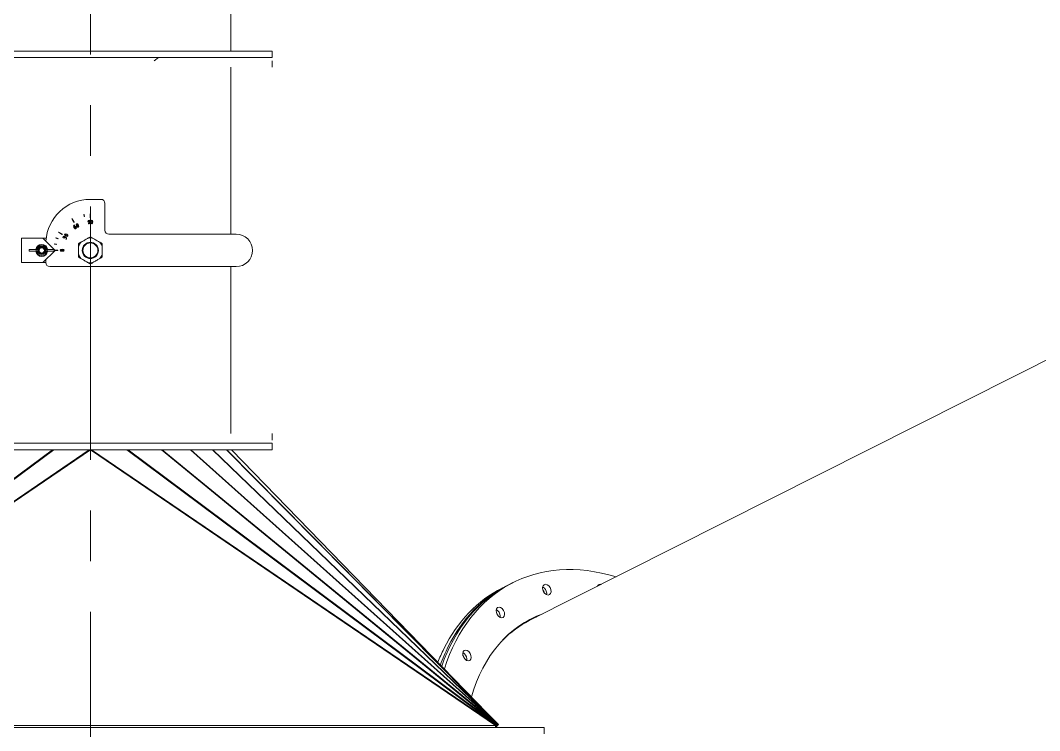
# Model space of a CAD drawing. Header units: inches. Extents: x -350577 to -266477, y -437959 to -377535.
# Drawn here: x -309716 to -308458, y -393751 to -392874 of the extents above; entities that cross this region are included whole.
import ezdxf

# ---------------------------------------------------------------- set-up
doc = ezdxf.new("R2010")
doc.units = ezdxf.units.IN
doc.header["$MEASUREMENT"] = 0
doc.linetypes.add('CENTER', pattern=[2, 1.25, -0.25, 0.25, -0.25])
doc.layers.add('CENTER       (itatec)', color=4, linetype='CENTER', lineweight=9)
doc.layers.add('ORGINAL (itatec)', color=3, linetype='Continuous', lineweight=9)

msp = doc.modelspace()

# ---------------------------------------------------------------- linework, layer by layer
at = {"layer": 'CENTER       (itatec)', "ltscale": 250}
msp.add_lwpolyline([(-309629.3, -393916.5), (-309629.3, -392712.9, -0.068109), (-309566.6, -392254.7), (-308554.2, -390105.2)], format="xyb", dxfattribs=at)
at = {"layer": 'ORGINAL (itatec)', "extrusion": (0, 1, 0)}
for p, q in [((-309455.8, -392912), (-309455.8, -392712.9)), ((-309853.8, -392912), (-309629.3, -392912)), ((-309629.3, -392912), (-309404.8, -392912)), ((-309404.8, -392912), (-309404.8, -392920)), ((-309853.8, -392920), (-309629.3, -392920)), ((-309629.3, -392920), (-309404.8, -392920)), ((-309550.4, -392924), (-309545.3, -392920)), ((-309404.8, -392924), (-309404.8, -392932)), ((-309455.8, -393138), (-309455.8, -392932)), ((-309616.3, -393095), (-309629.3, -393095)), ((-309611.3, -393133), (-309611.3, -393100)), ((-309087.7, -393614.8), (-308068, -393100.6)), ((-309636.9, -393113.6), (-309637.4, -393113.7)), ((-309637.4, -393113.7), (-309636.9, -393116.2)), ((-309636.5, -393116.1), (-309636.9, -393113.6)), ((-309629.6, -393113), (-309629.6, -393118)), ((-309629.1, -393113), (-309629.6, -393113)), ((-309629.1, -393118), (-309629.1, -393113)), ((-309651.6, -393118.9), (-309652, -393119.2)), ((-309652, -393119.2), (-309649.5, -393123.5)), ((-309649.1, -393123.2), (-309651.6, -393118.9)), ((-309649.5, -393123.5), (-309649.1, -393123.2)), ((-309648.4, -393127.4), (-309648.7, -393126.9)), ((-309636.9, -393116.2), (-309636.5, -393116.1)), ((-309631.7, -393124.5), (-309631.7, -393125)), ((-309630.2, -393123.3), (-309630.2, -393123.8)), ((-309629.7, -393123.8), (-309629.7, -393122.1)), ((-309629.6, -393118), (-309629.1, -393118)), ((-309668.2, -393135.3), (-309668.4, -393135.7)), ((-309668.4, -393135.7), (-309664.1, -393138.2)), ((-309663.8, -393137.8), (-309668.2, -393135.3)), ((-309664.1, -393138.2), (-309663.8, -393137.8)), ((-309649.9, -393129), (-309649, -393130.5)), ((-309649.2, -393129.2), (-309649.4, -393128.8)), ((-309449.3, -393138), (-309606.3, -393138)), ((-309714.3, -393143), (-309687.8, -393143)), ((-309714.3, -393173), (-309714.3, -393143)), ((-309672.8, -393158), (-309687.8, -393143)), ((-309687.8, -393143), (-309683.9, -393143)), ((-309673.6, -393149.9), (-309673.7, -393150.4)), ((-309673.7, -393150.4), (-309671.2, -393150.9)), ((-309671.1, -393150.4), (-309673.6, -393149.9)), ((-309671.5, -393142.4), (-309671.7, -393142.8)), ((-309671.7, -393142.8), (-309669.3, -393143.7)), ((-309669.2, -393143.2), (-309671.5, -393142.4)), ((-309671.2, -393150.9), (-309671.1, -393150.4)), ((-309669.3, -393143.7), (-309669.2, -393143.2)), ((-309662.8, -393140.8), (-309663.4, -393141.9)), ((-309663.4, -393141.9), (-309662.9, -393142.1)), ((-309662.9, -393142.1), (-309662.3, -393141.1)), ((-309661.3, -393141.4), (-309662, -393142.7)), ((-309662, -393142.7), (-309661.5, -393143)), ((-309661.5, -393143), (-309661.1, -393142.3)), ((-309659.3, -393143.4), (-309659.6, -393144)), ((-309659.6, -393144), (-309659.2, -393144.3)), ((-309659.2, -393144.3), (-309658.8, -393143.6)), ((-309643.8, -393149.6), (-309643.8, -393149.6)), ((-309643.8, -393149.6), (-309643.8, -393149.6)), ((-309629.3, -393141.3), (-309629.3, -393141.3)), ((-309629.3, -393141.3), (-309629.3, -393141.3)), ((-309614.8, -393149.6), (-309614.8, -393149.6)), ((-309614.8, -393149.6), (-309614.8, -393149.6)), ((-309687.8, -393173), (-309672.8, -393158)), ((-309669.3, -393157.8), (-309673.1, -393157.8)), ((-309673.1, -393158.3), (-309669.3, -393158.3)), ((-309669.3, -393158.3), (-309669.3, -393157.8)), ((-309714.3, -393173), (-309687.8, -393173)), ((-309687.8, -393173), (-309684.3, -393173)), ((-309684.3, -393173), (-309684.3, -393169.5)), ((-309643.8, -393166.4), (-309643.8, -393166.4)), ((-309643.8, -393166.4), (-309643.8, -393166.4)), ((-309629.3, -393174.7), (-309629.3, -393174.7)), ((-309629.3, -393174.7), (-309629.3, -393174.7)), ((-309614.8, -393166.4), (-309614.8, -393166.4)), ((-309614.8, -393166.4), (-309614.8, -393166.4)), ((-309449.3, -393178), (-309679.3, -393178)), ((-309455.8, -393384), (-309455.8, -393178)), ((-309404.8, -393384), (-309404.8, -393392)), ((-309853.8, -393396), (-309629.3, -393396)), ((-309629.3, -393396), (-309404.8, -393396)), ((-309404.8, -393396), (-309404.8, -393404)), ((-310130.7, -393742.9), (-309676.2, -393404)), ((-310129.9, -393743.6), (-309630.7, -393404)), ((-309674.5, -393404), (-310129.9, -393743.6)), ((-310129.3, -393744.2), (-309629.3, -393404)), ((-309853.8, -393404), (-309629.3, -393404)), ((-309629.7, -393404.3), (-309629.7, -393404)), ((-309629.3, -393404), (-309404.8, -393404)), ((-309629.3, -393404), (-309129.3, -393744.2)), ((-309628.9, -393404.3), (-309628.9, -393404)), ((-309128.8, -393743.6), (-309628, -393404)), ((-309584.2, -393404), (-309128.8, -393743.6)), ((-309128, -393742.9), (-309582.5, -393404)), ((-309541.7, -393404), (-309128, -393742.9)), ((-309127.4, -393742.6), (-309540.8, -393404)), ((-309505.8, -393404), (-309127.4, -393742.6)), ((-309126.9, -393742.5), (-309505.2, -393404)), ((-309478.4, -393404), (-309126.9, -393742.5)), ((-309126.4, -393742.6), (-309478, -393404)), ((-309461.2, -393404), (-309126.4, -393742.6)), ((-309126, -393742.8), (-309460.9, -393404)), ((-309455.2, -393404), (-309126, -393742.8)), ((-309121.3, -393574.6), (-309116, -393572)), ((-309108, -393567.9), (-309113.3, -393570.6)), ((-309099.1, -393620.6), (-309095.7, -393618.8)), ((-309138.3, -393730.1), (-309125.7, -393743)), ((-309129.3, -393746.5), (-309126.9, -393742.5)), ((-309129.3, -393746.5), (-309126.4, -393742.6)), ((-309129.3, -393746.5), (-309127.4, -393742.6)), ((-309129.3, -393746.5), (-309126, -393742.8)), ((-309129.3, -393746.5), (-309128, -393742.9)), ((-309129.3, -393746.5), (-309125.7, -393743)), ((-310189.3, -393746.5), (-309069.3, -393746.5)), ((-309129.3, -393744.2), (-310129.3, -393744.2)), ((-309129.3, -393746.5), (-309128.8, -393743.6)), ((-309129.3, -393746.5), (-309129.3, -393744.2)), ((-309069.3, -393746.5), (-309069.3, -393754.5))]:
    msp.add_line(p, q, dxfattribs=at)
at = {"layer": 'ORGINAL (itatec)', "extrusion": (0, 0, -1)}
for centre, radius in [((309629.3, -393158), 10), ((309689.3, -393158), 5)]:
    msp.add_circle(centre, radius, dxfattribs=at)
at = {"layer": 'ORGINAL (itatec)'}
for centre, radius in [((-309629.3, -393158), 10), ((-309629.3, -393158), 9.21), ((-309689.3, -393158), 4), ((-309689.3, -393158), 3.23)]:
    msp.add_circle(centre, radius, dxfattribs=at)
for centre, radius, start, end in [((-309629.3, -393150), 55, 90, 176.4898), ((-309616.3, -393100), 5, 0, 90), ((-309648.7, -393128.2), 1.44, 126.8789, 214.5372), ((-309649, -393128), 1.13, 75.4575, 119.1804), ((-309630.8, -393122), 1.44, 96.6848, 184.7313), ((-309630.8, -393122.2), 1.45, 175.6493, 262.9346), ((-309631, -393124.2), 1.13, 225.4575, 269.1804), ((-309631.1, -393122), 1.44, 355.3376, 83.2463), ((-309631, -393122.5), 1.13, 270.8204, 314.5418), ((-309631.1, -393123.9), 1.44, 276.8789, 4.5372), ((-309648.1, -393129.5), 1.13, 120.8204, 164.5418), ((-309647.7, -393129.9), 1.44, 205.3376, 293.2463), ((-309648.1, -393129.9), 1.45, 25.6493, 112.9346), ((-309648, -393130), 1.44, 306.6848, 34.7313), ((-309606.3, -393133), 5, 180, 270), ((-309449.3, -393158), 20, 270, 90), ((-309661.8, -393141.3), 1.05, 353.5565, 150), ((-309660.2, -393142.9), 1.54, 330, 113.8818), ((-309629.3, -393158), 15.4, 139.2149, 160.7851), ((-309629.3, -393158), 15.4, 79.2149, 100.7851), ((-309629.3, -393158), 15.4, 19.2149, 40.7851), ((-309689.3, -393158), 6.71, 171.4293, 188.5707), ((-309689.3, -393158), 5, 168.463, 191.537), ((-309689.3, -393158), 5, 348.463, 11.537), ((-309689.3, -393158), 6.71, 351.4293, 8.5707), ((-309629.3, -393158), 15.4, 199.2149, 220.7851), ((-309629.3, -393158), 15.4, 319.2149, 340.7851), ((-309679.3, -393173), 5, 180, 270), ((-309629.3, -393158), 15.4, 259.2149, 280.7851)]:
    msp.add_arc(centre, radius, start, end, dxfattribs=at)
at = {"layer": 'ORGINAL (itatec)', "extrusion": (0, 0, -1)}
for centre, radius, start, end in [((309628.6, -393119.9), 5.6, 301.3564, 304.6999), ((309631, -393124.1), 0.749, 245.7984, 308.9402), ((309631.4, -393123.8), 1.22, 180, 233.6296), ((309648.4, -393128.1), 1.22, 330, 23.6296), ((309648.9, -393128.1), 0.749, 35.7984, 98.9402), ((309648.9, -393133), 5.6, 91.3564, 94.6999), ((309689.3, -393158), 7.4, 7.7664, 172.2336), ((309689.3, -393158), 6.5, 8.8499, 171.1501), ((309661.8, -393141.3), 0.56, 30, 186.4435), ((309660.2, -393142.9), 1.06, 30, 213.004), ((309629.3, -393158), 16.7, 29.9985, 30.0015), ((309629.3, -393158), 16.7, 89.9985, 90.0015), ((309629.3, -393158), 16.7, 149.9985, 150.0015), ((309689.3, -393158), 15.4, 356.2754, 3.7246), ((309689.3, -393158), 7.4, 187.7664, 352.2336), ((309689.3, -393158), 6.5, 188.8499, 351.1501), ((309689.3, -393158), 15.4, 176.2754, 183.7246), ((309629.3, -393158), 16.7, 329.9985, 330.0015), ((309629.3, -393158), 16.7, 269.9985, 270.0015), ((309629.3, -393158), 16.7, 209.9985, 210.0015)]:
    msp.add_arc(centre, radius, start, end, dxfattribs=at)
at = {"layer": 'ORGINAL (itatec)'}
for centre, major_axis, ratio, start_param, end_param in [((-309645.2, -393127.3), (-1.2, 2.08), 0.521335, -3.141592653589821, 3.141592653589766), ((-309627.4, -393122.9), (0, -2.4), 0.521335, -3.141592653589793, 3.141592653589794), ((-309659, -393139.1), (2.08, -1.2), 0.521335, -3.141592653589766, 3.141592653589821), ((-309664.2, -393157.9), (2.4, 0), 0.521335, -3.141592653589793, 3.141592653589793), ((-308973.9, -393867.1), (-147.5, 292.4), 0.668123, 0, 0.463245), ((-308968.5, -393864.4), (-147.5, 292.4), 0.668123, -0.006801, 0.463245), ((-309071.5, -393579.3), (-3.15, 6.25), 0.668123, -1.107551, -0.68978), ((-309071.5, -393579.3), (-3.15, 6.25), 0.668123, -2.451812, -1.107551), ((-309128.7, -393607.4), (-3.15, 6.25), 0.668123, -1.107551, -0.68978), ((-309128.7, -393607.4), (-3.15, 6.25), 0.668123, -2.451812, -1.107551), ((-308960.6, -393860.4), (-125, 247.8), 0.668123, -0.084921, 0.627947), ((-308963.2, -393861.7), (-124.5, 246.9), 0.668123, 0, 0.218575), ((-308971.2, -393865.7), (-124.5, 246.9), 0.668123, -0.024168, 0.024005), ((-308965.9, -393863), (-125, 247.8), 0.668123, -0.084921, -0.016053), ((-308973.9, -393867.1), (147.5, -292.4), 0.668123, -2.678347, -2.604866), ((-308968.5, -393864.4), (147.5, -292.4), 0.668123, -2.678347, -2.58009), ((-309170, -393660.4), (-3.15, 6.25), 0.668123, -1.107551, -0.68978), ((-309170, -393660.4), (-3.15, 6.25), 0.668123, -2.451812, -1.107551)]:
    msp.add_ellipse(centre, major_axis=major_axis, ratio=ratio, start_param=start_param, end_param=end_param, dxfattribs=at)
at = {"layer": 'ORGINAL (itatec)', "extrusion": (0, 0, -1)}
for centre, major_axis, start_param, end_param in [((-308960.6, -393860.4), (-147.5, 292.4), -0.598814, 0.565586), ((-308965.9, -393863), (-147.5, 292.4), -0.573918, 0), ((-309066.1, -393576.6), (-3.15, 6.25), -5.175634, 1.107551), ((-309074.1, -393580.7), (3.15, -6.25), -1.87344, -1.268152), ((-308998.5, -393576.4), (-3.15, 6.25), -0.579139, 0.579139), ((-309123.4, -393604.7), (-3.15, 6.25), -5.175634, 1.107551), ((-309131.4, -393608.7), (3.15, -6.25), -1.87344, -1.268152), ((-308973.9, -393867.1), (-125, 247.8), 0.040142, 0.084921), ((-308968.5, -393864.4), (-125, 247.8), 0.024081, 0.084921), ((-309164.7, -393657.7), (-3.15, 6.25), -5.175634, 1.107551), ((-309172.7, -393661.7), (3.15, -6.25), -1.87344, -1.268152)]:
    msp.add_ellipse(centre, major_axis=major_axis, ratio=0.668123, start_param=start_param, end_param=end_param, dxfattribs=at)
at = {"layer": 'ORGINAL (itatec)'}
for points, knots in [([(-309644.3, -393129), (-309644.3, -393129), (-309644.3, -393129), (-309644.4, -393129), (-309644.4, -393129), (-309644.6, -393129), (-309644.7, -393129), (-309644.9, -393128.8), (-309645.1, -393128.7), (-309645.5, -393128.2), (-309645.7, -393128), (-309646.1, -393127.4), (-309646.2, -393127.1), (-309646.3, -393126.5), (-309646.4, -393126.3), (-309646.3, -393126), (-309646.3, -393125.9), (-309646.3, -393125.7), (-309646.2, -393125.7), (-309646.2, -393125.7), (-309646.2, -393125.7), (-309646.1, -393125.6), (-309646, -393125.6), (-309645.9, -393125.7), (-309645.8, -393125.7), (-309645.6, -393125.8), (-309645.5, -393125.8), (-309645.2, -393126.1), (-309644.9, -393126.4), (-309644.5, -393127), (-309644.3, -393127.4), (-309644.1, -393128), (-309644.1, -393128.2), (-309644.1, -393128.6), (-309644.1, -393128.7), (-309644.2, -393128.9), (-309644.2, -393128.9), (-309644.2, -393129), (-309644.3, -393129), (-309644.3, -393129)], [0, 0, 0, 0, 0.222222, 0.222222, 0.444445, 0.444445, 0.666667, 0.666667, 1.122754, 1.122754, 1.578841, 1.578841, 2.034928, 2.034928, 2.491015, 2.491015, 2.781788, 2.781788, 3.072562, 3.072562, 3.315577, 3.315577, 3.558592, 3.558592, 3.801608, 3.801608, 4.044623, 4.044623, 4.584711, 4.584711, 5.1248, 5.1248, 5.531628, 5.531628, 5.852597, 5.852597, 6.110381, 6.110381, 6.283185, 6.283185, 6.283185, 6.283185]), ([(-309631, -393121), (-309630.9, -393121), (-309630.9, -393121), (-309630.8, -393121.1), (-309630.7, -393121.1), (-309630.4, -393121.3), (-309630.3, -393121.4), (-309630.2, -393121.8), (-309630.2, -393122), (-309630.2, -393122.4), (-309630.3, -393122.6), (-309630.4, -393122.9), (-309630.6, -393123), (-309630.8, -393123.1), (-309630.9, -393123.1), (-309631.1, -393123.1), (-309631.2, -393123.1), (-309631.5, -393122.9), (-309631.6, -393122.8), (-309631.7, -393122.4), (-309631.8, -393122.3), (-309631.7, -393121.9), (-309631.7, -393121.7), (-309631.5, -393121.3), (-309631.4, -393121.2), (-309631.2, -393121.1), (-309631.1, -393121), (-309631, -393121)], [-6.283185, -6.283185, -6.283185, -6.283185, -6.173615, -6.173615, -5.659147, -5.659147, -5.14468, -5.14468, -4.630212, -4.630212, -4.115744, -4.115744, -3.601276, -3.601276, -3.086808, -3.086808, -2.57234, -2.57234, -2.057872, -2.057872, -1.543404, -1.543404, -1.028936, -1.028936, -0.514468, -0.514468, 0, 0, 0, 0]), ([(-309627.4, -393121), (-309627.4, -393121), (-309627.4, -393121), (-309627.3, -393121.1), (-309627.2, -393121.1), (-309627.1, -393121.2), (-309627, -393121.3), (-309626.9, -393121.6), (-309626.8, -393121.8), (-309626.6, -393122.4), (-309626.6, -393122.8), (-309626.7, -393123.6), (-309626.7, -393124), (-309626.9, -393124.4), (-309627, -393124.5), (-309627.1, -393124.7), (-309627.1, -393124.7), (-309627.3, -393124.8), (-309627.3, -393124.8), (-309627.4, -393124.9), (-309627.4, -393124.9), (-309627.4, -393124.9), (-309627.5, -393124.8), (-309627.6, -393124.8), (-309627.7, -393124.7), (-309627.9, -393124.4), (-309628, -393124.2), (-309628.1, -393123.6), (-309628.2, -393123.3), (-309628.2, -393122.6), (-309628.1, -393122.3), (-309628, -393121.7), (-309627.9, -393121.5), (-309627.7, -393121.2), (-309627.6, -393121.2), (-309627.5, -393121.1), (-309627.5, -393121.1), (-309627.4, -393121), (-309627.4, -393121), (-309627.4, -393121)], [-6.283185, -6.283185, -6.283185, -6.283185, -6.110381, -6.110381, -5.852597, -5.852597, -5.531628, -5.531628, -5.1248, -5.1248, -4.584711, -4.584711, -4.044623, -4.044623, -3.801608, -3.801608, -3.558592, -3.558592, -3.315577, -3.315577, -3.072562, -3.072562, -2.781788, -2.781788, -2.491015, -2.491015, -2.034928, -2.034928, -1.578841, -1.578841, -1.122754, -1.122754, -0.666667, -0.666667, -0.444445, -0.444445, -0.222222, -0.222222, 0, 0, 0, 0]), ([(-309660.7, -393138.1), (-309660.7, -393138.1), (-309660.6, -393138.1), (-309660.6, -393138), (-309660.5, -393138), (-309660.4, -393138), (-309660.3, -393137.9), (-309659.9, -393137.9), (-309659.7, -393138), (-309659.1, -393138.2), (-309658.7, -393138.3), (-309658.1, -393138.8), (-309657.8, -393139), (-309657.5, -393139.4), (-309657.5, -393139.5), (-309657.4, -393139.7), (-309657.3, -393139.8), (-309657.3, -393139.9), (-309657.3, -393139.9), (-309657.3, -393140), (-309657.3, -393140), (-309657.4, -393140.1), (-309657.4, -393140.1), (-309657.5, -393140.2), (-309657.6, -393140.2), (-309658, -393140.2), (-309658.2, -393140.2), (-309658.8, -393140), (-309659.1, -393139.9), (-309659.7, -393139.6), (-309659.9, -393139.4), (-309660.3, -393139), (-309660.5, -393138.8), (-309660.6, -393138.5), (-309660.7, -393138.4), (-309660.7, -393138.3), (-309660.7, -393138.2), (-309660.7, -393138.2), (-309660.7, -393138.1), (-309660.7, -393138.1)], [-6.283185, -6.283185, -6.283185, -6.283185, -6.110381, -6.110381, -5.852597, -5.852597, -5.531628, -5.531628, -5.1248, -5.1248, -4.584711, -4.584711, -4.044623, -4.044623, -3.801608, -3.801608, -3.558592, -3.558592, -3.315577, -3.315577, -3.072562, -3.072562, -2.781788, -2.781788, -2.491015, -2.491015, -2.034928, -2.034928, -1.578841, -1.578841, -1.122754, -1.122754, -0.666667, -0.666667, -0.444445, -0.444445, -0.222222, -0.222222, 0, 0, 0, 0]), ([(-309647.4, -393130.8), (-309647.4, -393130.8), (-309647.4, -393130.8), (-309647.6, -393130.8), (-309647.7, -393130.9), (-309648, -393130.8), (-309648.1, -393130.7), (-309648.4, -393130.5), (-309648.5, -393130.3), (-309648.7, -393130), (-309648.8, -393129.8), (-309648.8, -393129.4), (-309648.7, -393129.3), (-309648.6, -393129.1), (-309648.5, -393129), (-309648.3, -393128.9), (-309648.2, -393128.9), (-309647.9, -393128.9), (-309647.7, -393129), (-309647.4, -393129.2), (-309647.3, -393129.3), (-309647.1, -393129.7), (-309647.1, -393129.9), (-309647, -393130.2), (-309647.1, -393130.4), (-309647.2, -393130.6), (-309647.3, -393130.7), (-309647.4, -393130.8)], [-6.283185, -6.283185, -6.283185, -6.283185, -6.173615, -6.173615, -5.659147, -5.659147, -5.14468, -5.14468, -4.630212, -4.630212, -4.115744, -4.115744, -3.601276, -3.601276, -3.086808, -3.086808, -2.57234, -2.57234, -2.057872, -2.057872, -1.543404, -1.543404, -1.028936, -1.028936, -0.514468, -0.514468, 0, 0, 0, 0]), ([(-309643.8, -393149.6), (-309643.4, -393149.4), (-309643, -393149.1), (-309642, -393148.6), (-309641.5, -393148.3), (-309640.9, -393148)], [70.557899, 70.557899, 70.557899, 70.557899, 72.575316, 72.575316, 74.944102, 74.944102, 74.944102, 74.944102]), ([(-309643.8, -393152.9), (-309643.8, -393152.3), (-309643.8, -393151.7), (-309643.8, -393150.6), (-309643.8, -393150.1), (-309643.8, -393149.6)], [6.439672, 6.439672, 6.439672, 6.439672, 8.808459, 8.808459, 10.825875, 10.825875, 10.825875, 10.825875]), ([(-309640.9, -393148), (-309640.8, -393147.9), (-309640.7, -393147.8), (-309639.9, -393147.4), (-309639.2, -393147), (-309637.9, -393146.2), (-309637.2, -393145.8), (-309635.9, -393145.1), (-309635.3, -393144.7), (-309633.9, -393143.9), (-309633.3, -393143.5), (-309632.5, -393143.1), (-309632.3, -393143), (-309632.2, -393142.9)], [34.251004, 34.251004, 34.251004, 34.251004, 34.81835, 34.81835, 37.754399, 37.754399, 40.690448, 40.690448, 43.626497, 43.626497, 46.562546, 46.562546, 47.129892, 47.129892, 47.129892, 47.129892]), ([(-309632.2, -393142.9), (-309631.7, -393142.6), (-309631.1, -393142.3), (-309630.2, -393141.7), (-309629.7, -393141.5), (-309629.3, -393141.3)], [6.439672, 6.439672, 6.439672, 6.439672, 8.808459, 8.808459, 10.825875, 10.825875, 10.825875, 10.825875]), ([(-309629.3, -393141.3), (-309628.9, -393141.5), (-309628.5, -393141.7), (-309627.5, -393142.3), (-309627, -393142.6), (-309626.4, -393142.9)], [70.557899, 70.557899, 70.557899, 70.557899, 72.575316, 72.575316, 74.944102, 74.944102, 74.944102, 74.944102]), ([(-309626.4, -393142.9), (-309626.3, -393143), (-309626.2, -393143.1), (-309625.4, -393143.5), (-309624.7, -393143.9), (-309623.4, -393144.7), (-309622.7, -393145.1), (-309621.4, -393145.8), (-309620.8, -393146.2), (-309619.4, -393147), (-309618.8, -393147.4), (-309618, -393147.8), (-309617.8, -393147.9), (-309617.7, -393148)], [34.251004, 34.251004, 34.251004, 34.251004, 34.81835, 34.81835, 37.754399, 37.754399, 40.690448, 40.690448, 43.626497, 43.626497, 46.562546, 46.562546, 47.129892, 47.129892, 47.129892, 47.129892]), ([(-309617.7, -393148), (-309617.2, -393148.3), (-309616.6, -393148.6), (-309615.7, -393149.1), (-309615.2, -393149.4), (-309614.8, -393149.6)], [6.439672, 6.439672, 6.439672, 6.439672, 8.808459, 8.808459, 10.825875, 10.825875, 10.825875, 10.825875]), ([(-309614.8, -393149.6), (-309614.8, -393150.1), (-309614.8, -393150.6), (-309614.8, -393151.7), (-309614.8, -393152.3), (-309614.8, -393152.9)], [70.557899, 70.557899, 70.557899, 70.557899, 72.575316, 72.575316, 74.944102, 74.944102, 74.944102, 74.944102]), ([(-309696, -393157), (-309696, -393157), (-309696.1, -393157), (-309696.3, -393157), (-309696.5, -393157), (-309696.9, -393157), (-309697.2, -393157), (-309697.7, -393157), (-309698, -393157), (-309698.5, -393157), (-309698.8, -393157), (-309699.4, -393157), (-309699.7, -393157), (-309700.3, -393157), (-309700.6, -393157), (-309701.3, -393157), (-309701.6, -393157), (-309702.1, -393157), (-309702.4, -393157), (-309702.9, -393157), (-309703.1, -393157), (-309703.5, -393157), (-309703.7, -393157), (-309704.1, -393157), (-309704.2, -393157), (-309704.5, -393157), (-309704.6, -393157), (-309704.7, -393157), (-309704.7, -393157), (-309704.7, -393157)], [-11.506271, -11.506271, -11.506271, -11.506271, -11.25178, -11.25178, -10.386265, -10.386265, -9.517507, -9.517507, -8.648749, -8.648749, -7.780279, -7.780279, -6.911808, -6.911808, -6.04493, -6.04493, -5.178053, -5.178053, -4.313667, -4.313667, -3.449282, -3.449282, -2.586495, -2.586495, -1.723708, -1.723708, -0.861854, -0.861854, 0, 0, 0, 0]), ([(-309704.7, -393159), (-309704.7, -393159), (-309704.7, -393159), (-309704.6, -393159), (-309704.5, -393159), (-309704.2, -393159), (-309704.1, -393159), (-309703.7, -393159), (-309703.5, -393159), (-309703.1, -393159), (-309702.9, -393159), (-309702.4, -393159), (-309702.1, -393159), (-309701.6, -393159), (-309701.3, -393159), (-309700.6, -393159), (-309700.3, -393159), (-309699.7, -393159), (-309699.4, -393159), (-309698.8, -393159), (-309698.5, -393159), (-309698, -393159), (-309697.7, -393159), (-309697.2, -393159), (-309696.9, -393159), (-309696.5, -393159), (-309696.3, -393159), (-309696.1, -393159), (-309696, -393159), (-309696, -393159)], [0, 0, 0, 0, 0.861854, 0.861854, 1.723708, 1.723708, 2.586495, 2.586495, 3.449282, 3.449282, 4.313667, 4.313667, 5.178053, 5.178053, 6.04493, 6.04493, 6.911808, 6.911808, 7.780279, 7.780279, 8.648749, 8.648749, 9.517507, 9.517507, 10.386265, 10.386265, 11.25178, 11.25178, 11.506271, 11.506271, 11.506271, 11.506271]), ([(-309674, -393157), (-309674, -393157), (-309674, -393157), (-309674.1, -393157), (-309674.2, -393157), (-309674.5, -393157), (-309674.6, -393157), (-309674.9, -393157), (-309675.1, -393157), (-309675.6, -393157), (-309675.8, -393157), (-309676.3, -393157), (-309676.6, -393157), (-309677.1, -393157), (-309677.4, -393157), (-309678.1, -393157), (-309678.4, -393157), (-309679, -393157), (-309679.3, -393157), (-309679.9, -393157), (-309680.2, -393157), (-309680.7, -393157), (-309681, -393157), (-309681.5, -393157), (-309681.8, -393157), (-309682.2, -393157), (-309682.4, -393157), (-309682.6, -393157), (-309682.7, -393157), (-309682.7, -393157)], [0, 0, 0, 0, 0.861854, 0.861854, 1.723708, 1.723708, 2.586495, 2.586495, 3.449282, 3.449282, 4.313667, 4.313667, 5.178053, 5.178053, 6.04493, 6.04493, 6.911808, 6.911808, 7.780279, 7.780279, 8.648749, 8.648749, 9.517507, 9.517507, 10.386265, 10.386265, 11.25178, 11.25178, 11.506271, 11.506271, 11.506271, 11.506271]), ([(-309682.7, -393159), (-309682.7, -393159), (-309682.6, -393159), (-309682.4, -393159), (-309682.2, -393159), (-309681.8, -393159), (-309681.5, -393159), (-309681, -393159), (-309680.7, -393159), (-309680.2, -393159), (-309679.9, -393159), (-309679.3, -393159), (-309679, -393159), (-309678.4, -393159), (-309678.1, -393159), (-309677.4, -393159), (-309677.1, -393159), (-309676.6, -393159), (-309676.3, -393159), (-309675.8, -393159), (-309675.6, -393159), (-309675.1, -393159), (-309674.9, -393159), (-309674.6, -393159), (-309674.5, -393159), (-309674.2, -393159), (-309674.1, -393159), (-309674, -393159), (-309674, -393159), (-309674, -393159)], [-11.506271, -11.506271, -11.506271, -11.506271, -11.25178, -11.25178, -10.386265, -10.386265, -9.517507, -9.517507, -8.648749, -8.648749, -7.780279, -7.780279, -6.911808, -6.911808, -6.04493, -6.04493, -5.178053, -5.178053, -4.313667, -4.313667, -3.449282, -3.449282, -2.586495, -2.586495, -1.723708, -1.723708, -0.861854, -0.861854, 0, 0, 0, 0]), ([(-309666.1, -393157.9), (-309666.1, -393157.9), (-309666.1, -393157.9), (-309666.1, -393157.8), (-309666.1, -393157.8), (-309666, -393157.7), (-309665.9, -393157.6), (-309665.6, -393157.4), (-309665.3, -393157.3), (-309664.7, -393157.2), (-309664.3, -393157.2), (-309663.6, -393157.2), (-309663.2, -393157.3), (-309662.8, -393157.5), (-309662.7, -393157.5), (-309662.5, -393157.6), (-309662.4, -393157.7), (-309662.3, -393157.8), (-309662.3, -393157.8), (-309662.3, -393157.9), (-309662.3, -393157.9), (-309662.3, -393158), (-309662.3, -393158), (-309662.4, -393158.2), (-309662.5, -393158.2), (-309662.7, -393158.4), (-309663, -393158.5), (-309663.5, -393158.7), (-309663.9, -393158.7), (-309664.5, -393158.7), (-309664.8, -393158.7), (-309665.4, -393158.5), (-309665.7, -393158.4), (-309665.9, -393158.3), (-309666, -393158.2), (-309666.1, -393158.1), (-309666.1, -393158.1), (-309666.1, -393158), (-309666.1, -393158), (-309666.1, -393157.9)], [-6.283185, -6.283185, -6.283185, -6.283185, -6.110381, -6.110381, -5.852597, -5.852597, -5.531628, -5.531628, -5.1248, -5.1248, -4.584711, -4.584711, -4.044623, -4.044623, -3.801608, -3.801608, -3.558592, -3.558592, -3.315577, -3.315577, -3.072562, -3.072562, -2.781788, -2.781788, -2.491015, -2.491015, -2.034928, -2.034928, -1.578841, -1.578841, -1.122754, -1.122754, -0.666667, -0.666667, -0.444445, -0.444445, -0.222222, -0.222222, 0, 0, 0, 0]), ([(-309643.8, -393163.1), (-309643.8, -393162.9), (-309643.8, -393162.8), (-309643.8, -393161.8), (-309643.8, -393161), (-309643.8, -393159.5), (-309643.8, -393158.7), (-309643.8, -393157.3), (-309643.8, -393156.5), (-309643.8, -393155), (-309643.8, -393154.2), (-309643.8, -393153.2), (-309643.8, -393153.1), (-309643.8, -393152.9)], [34.251004, 34.251004, 34.251004, 34.251004, 34.81835, 34.81835, 37.754399, 37.754399, 40.690448, 40.690448, 43.626497, 43.626497, 46.562546, 46.562546, 47.129892, 47.129892, 47.129892, 47.129892]), ([(-309643.8, -393166.4), (-309643.8, -393165.9), (-309643.8, -393165.4), (-309643.8, -393164.3), (-309643.8, -393163.7), (-309643.8, -393163.1)], [70.557899, 70.557899, 70.557899, 70.557899, 72.575316, 72.575316, 74.944102, 74.944102, 74.944102, 74.944102]), ([(-309614.8, -393152.9), (-309614.8, -393153.1), (-309614.8, -393153.2), (-309614.8, -393154.2), (-309614.8, -393155), (-309614.8, -393156.5), (-309614.8, -393157.3), (-309614.8, -393158.7), (-309614.8, -393159.5), (-309614.8, -393161), (-309614.8, -393161.8), (-309614.8, -393162.8), (-309614.8, -393162.9), (-309614.8, -393163.1)], [34.251004, 34.251004, 34.251004, 34.251004, 34.81835, 34.81835, 37.754399, 37.754399, 40.690448, 40.690448, 43.626497, 43.626497, 46.562546, 46.562546, 47.129892, 47.129892, 47.129892, 47.129892]), ([(-309614.8, -393163.1), (-309614.8, -393163.7), (-309614.8, -393164.3), (-309614.8, -393165.4), (-309614.8, -393165.9), (-309614.8, -393166.4)], [6.439672, 6.439672, 6.439672, 6.439672, 8.808459, 8.808459, 10.825875, 10.825875, 10.825875, 10.825875]), ([(-309640.9, -393168), (-309641.5, -393167.7), (-309642, -393167.4), (-309643, -393166.9), (-309643.4, -393166.6), (-309643.8, -393166.4)], [6.439672, 6.439672, 6.439672, 6.439672, 8.808459, 8.808459, 10.825875, 10.825875, 10.825875, 10.825875]), ([(-309632.2, -393173.1), (-309632.3, -393173), (-309632.5, -393172.9), (-309633.3, -393172.5), (-309633.9, -393172.1), (-309635.3, -393171.3), (-309635.9, -393170.9), (-309637.2, -393170.2), (-309637.9, -393169.8), (-309639.2, -393169), (-309639.9, -393168.6), (-309640.7, -393168.2), (-309640.8, -393168.1), (-309640.9, -393168)], [34.251004, 34.251004, 34.251004, 34.251004, 34.81835, 34.81835, 37.754399, 37.754399, 40.690448, 40.690448, 43.626497, 43.626497, 46.562546, 46.562546, 47.129892, 47.129892, 47.129892, 47.129892]), ([(-309629.3, -393174.7), (-309629.7, -393174.5), (-309630.2, -393174.3), (-309631.1, -393173.7), (-309631.7, -393173.4), (-309632.2, -393173.1)], [70.557899, 70.557899, 70.557899, 70.557899, 72.575316, 72.575316, 74.944102, 74.944102, 74.944102, 74.944102]), ([(-309626.4, -393173.1), (-309627, -393173.4), (-309627.5, -393173.7), (-309628.5, -393174.3), (-309628.9, -393174.5), (-309629.3, -393174.7)], [6.439672, 6.439672, 6.439672, 6.439672, 8.808459, 8.808459, 10.825875, 10.825875, 10.825875, 10.825875]), ([(-309617.7, -393168), (-309617.8, -393168.1), (-309618, -393168.2), (-309618.8, -393168.6), (-309619.4, -393169), (-309620.8, -393169.8), (-309621.4, -393170.2), (-309622.7, -393170.9), (-309623.4, -393171.3), (-309624.7, -393172.1), (-309625.4, -393172.5), (-309626.2, -393172.9), (-309626.3, -393173), (-309626.4, -393173.1)], [34.251004, 34.251004, 34.251004, 34.251004, 34.81835, 34.81835, 37.754399, 37.754399, 40.690448, 40.690448, 43.626497, 43.626497, 46.562546, 46.562546, 47.129892, 47.129892, 47.129892, 47.129892]), ([(-309614.8, -393166.4), (-309615.2, -393166.6), (-309615.7, -393166.9), (-309616.6, -393167.4), (-309617.2, -393167.7), (-309617.7, -393168)], [70.557899, 70.557899, 70.557899, 70.557899, 72.575316, 72.575316, 74.944102, 74.944102, 74.944102, 74.944102])]:
    msp.add_open_spline(points, degree=3, knots=knots, dxfattribs=at)
for points in [[(-309694.2, -393157), (-309695, -393157), (-309696, -393157)], [(-309696, -393159), (-309695, -393159), (-309694.2, -393159)], [(-309682.7, -393157), (-309683.7, -393157), (-309684.4, -393157)], [(-309684.4, -393159), (-309683.7, -393159), (-309682.7, -393159)]]:
    msp.add_rational_spline(points, [1, 1.01117572355, 1], degree=2, dxfattribs=at)

doc.saveas('drawing.dxf')
